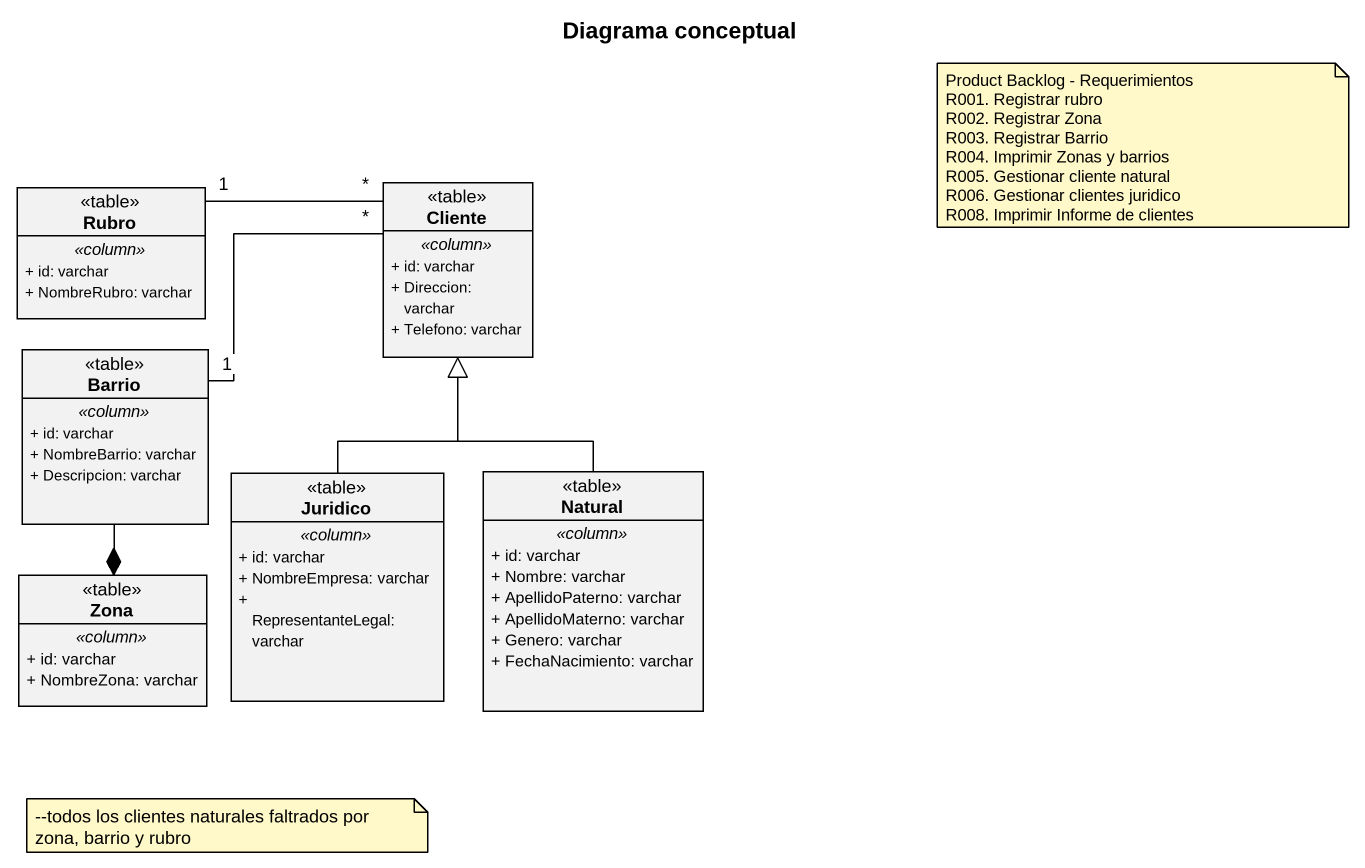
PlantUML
@startuml
title Diagrama conceptual
hide circle
hide empty members
skinparam classAttributeIconSize 0
class Rubro <<table>> {
  .. <<column>> ..
  + id: varchar
  + NombreRubro: varchar
}
class Cliente <<table>> {
  .. <<column>> ..
  + id: varchar
  + Direccion: varchar
  + Telefono: varchar
}
class Barrio <<table>> {
  .. <<column>> ..
  + id: varchar
  + NombreBarrio: varchar
  + Descripcion: varchar
}
class Juridico <<table>> {
  .. <<column>> ..
  + id: varchar
  + NombreEmpresa: varchar
  + RepresentanteLegal: varchar
}
class Natural <<table>> {
  .. <<column>> ..
  + id: varchar
  + Nombre: varchar
  + ApellidoPaterno: varchar
  + ApellidoMaterno: varchar
  + Genero: varchar
  + FechaNacimiento: varchar
}
class Zona <<table>> {
  .. <<column>> ..
  + id: varchar
  + NombreZona: varchar
}
Rubro "1" -right- "*" Cliente
Barrio "1" -right- "*" Cliente
Barrio --* Zona
Juridico -up-|> Cliente
Natural -up-|> Cliente
note as N1
  Product Backlog - Requerimientos
  R001. Registrar rubro
  R002. Registrar Zona
  R003. Registrar Barrio
  R004. Imprimir Zonas y barrios
  R005. Gestionar cliente natural
  R006. Gestionar clientes juridico
  R008. Imprimir Informe de clientes
end note
note as N2
  ~--todos los clientes naturales faltrados por zona, barrio y rubro
end note
@enduml
